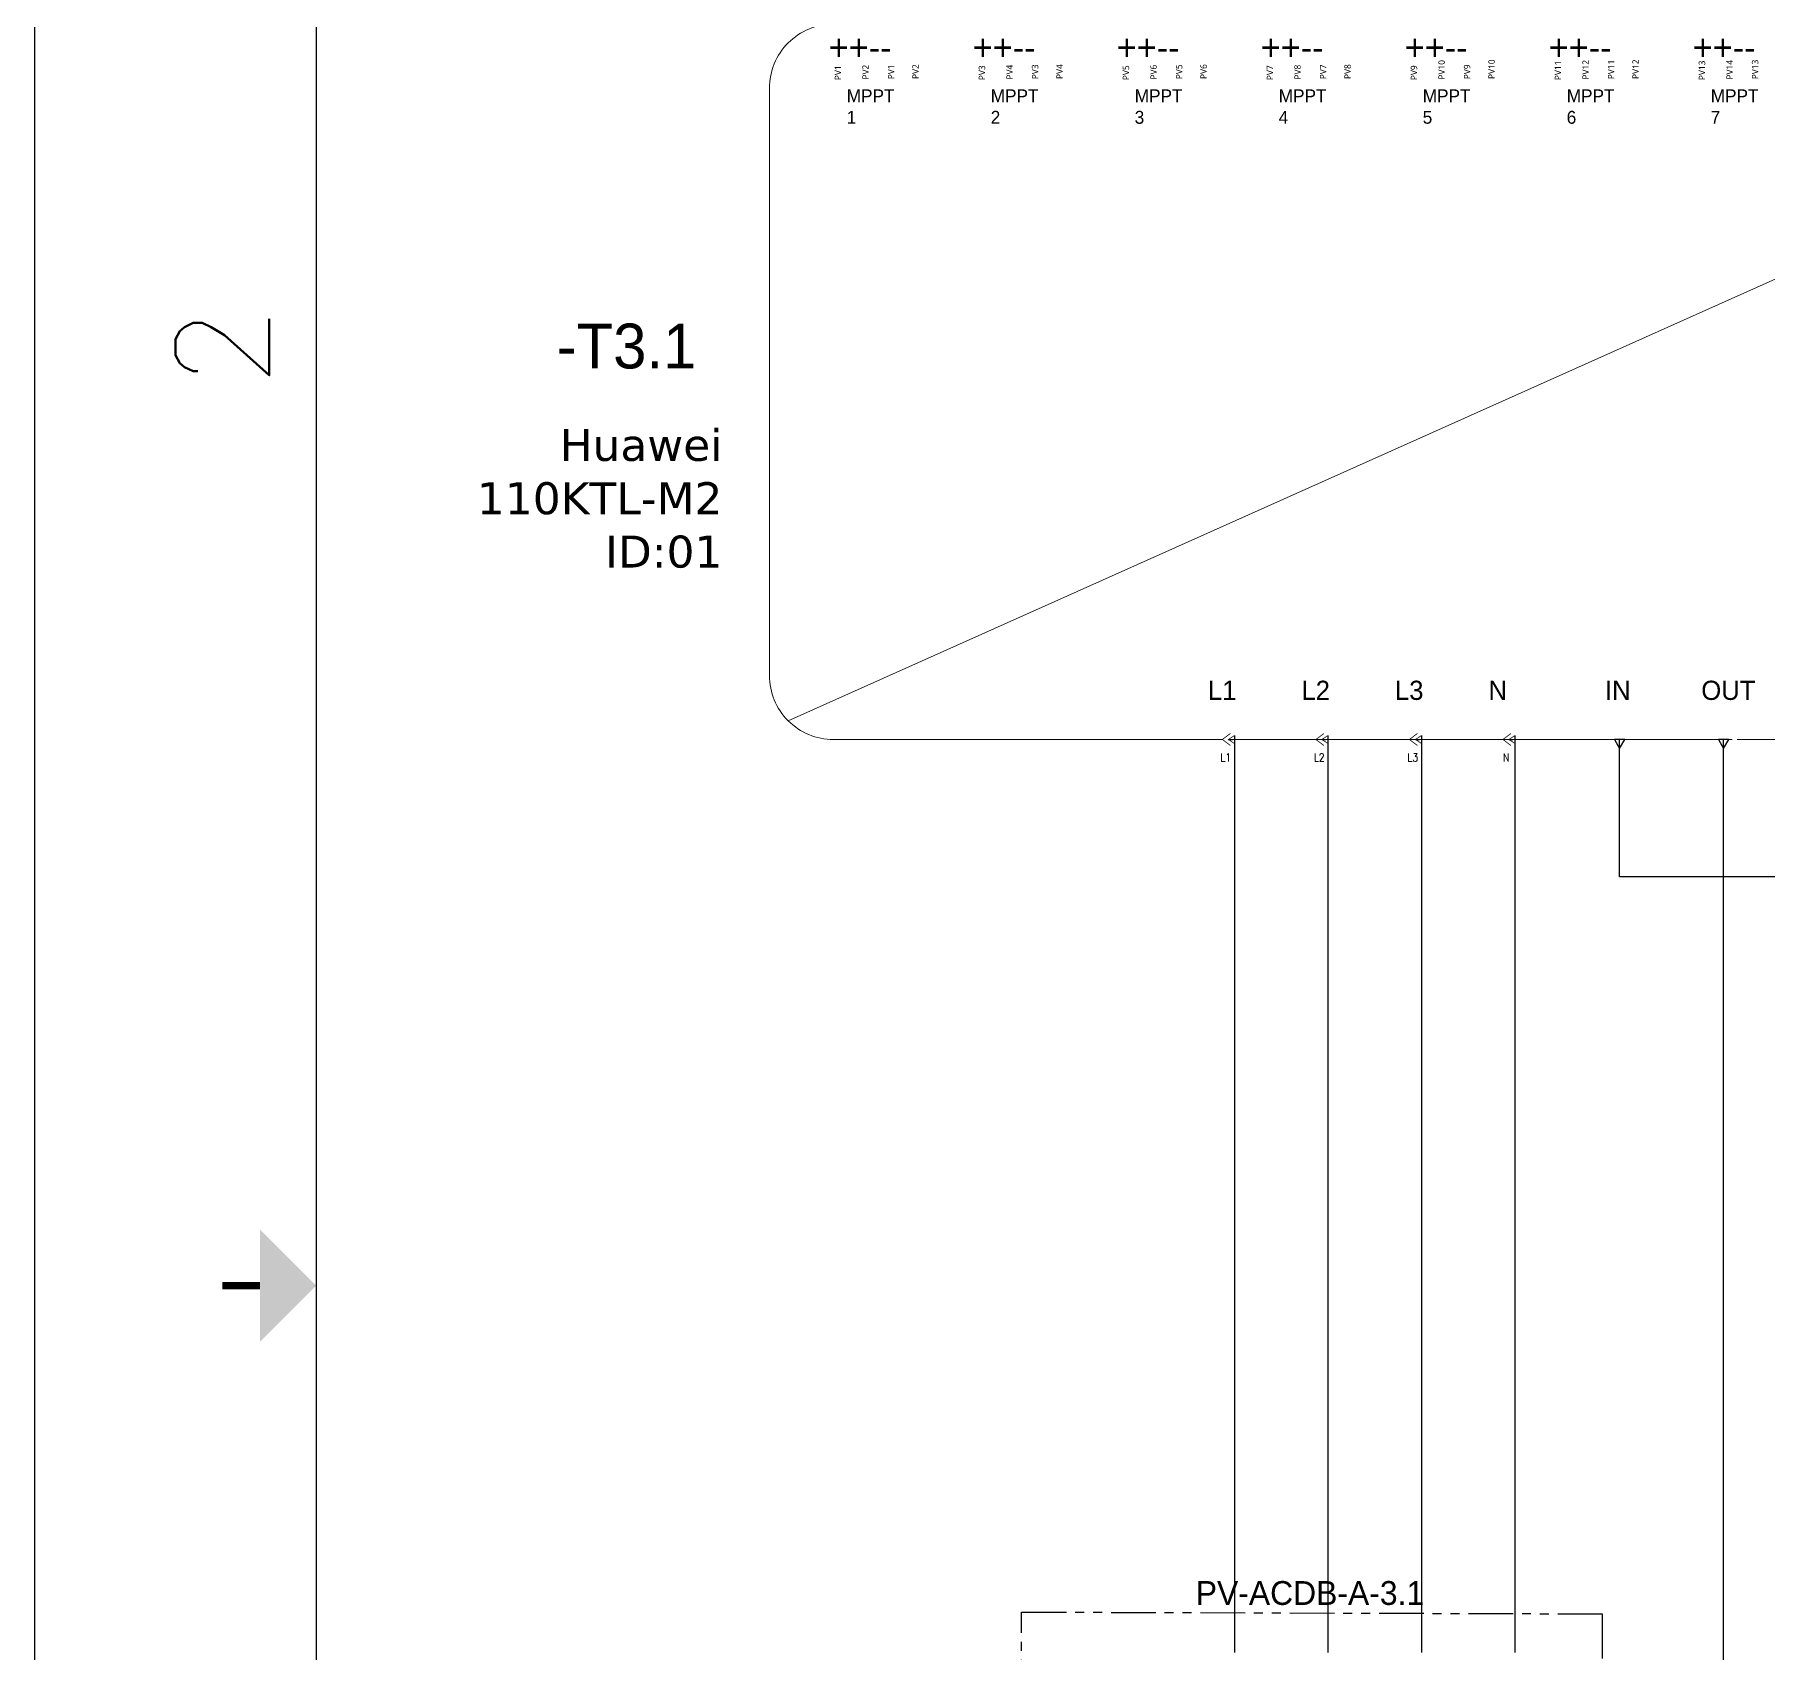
# Model space of a CAD drawing. Header units: inches. Extents: x -25 to 1235, y -506 to 1148.
# Drawn here: x -25 to 338.6, y 243.8 to 583.2 of the extents above; entities that cross this region are included whole.
import ezdxf
from ezdxf.enums import TextEntityAlignment as Align

# ---------------------------------------------------------------- set-up
doc = ezdxf.new("R2010")
doc.units = ezdxf.units.IN
doc.header["$MEASUREMENT"] = 0
doc.linetypes.add('HIDDEN2', pattern=[0.1875, 0.125, -0.0625])
doc.linetypes.add('PHANTOM2', pattern=[1.25, 0.625, -0.125, 0.125, -0.125, 0.125, -0.125])
for name, color, linetype in [('DESC', 1, 'Continuous'), ('LOCBOX', 92, 'HIDDEN2'), ('RED_12AWG', 1, 'Continuous'), ('SYMS', 7, 'Continuous'), ('Title Block', 7, 'Continuous'), ('Viewport', 7, 'Continuous'), ('WHT_12AWG', 7, 'Continuous')]:
    doc.layers.add(name, color=color, linetype=linetype)
doc.styles.add('Roman', font='romans')
doc.styles.add('WD', font='romans.shx')

# ---------------------------------------------------------------- blocks, each defined once
blk = doc.blocks.new('ANSI_border_C')
at = {"layer": 'Title Block'}
for p, q in [((21, 16), (0, 16)), ((20.5, 15.25), (0.5, 15.25))]:
    blk.add_line(p, q, dxfattribs=at)
at = {"layer": 'Title Block', "const_width": 0.02}
blk.add_lwpolyline([(10.5, 15.5), (10.5, 15.4)], dxfattribs=at)
at = {"layer": 'Title Block'}
blk.add_solid([(10.35, 15.4), (10.65, 15.4), (10.5, 15.25)], dxfattribs=at)
at = {"layer": 'Title Block', "style": 'Roman'}
blk.add_text('2', height=0.25, dxfattribs=at).set_placement((13, 15.5), align=Align.MIDDLE_CENTER)
blk = doc.blocks.new('JIC_border_C')
at = {"xscale": 78.77001811510775, "yscale": 78.77001811510775, "zscale": 78.77001811510775, "rotation": 90}
blk.add_blockref('ANSI_border_C', (1235.32, -506.34), dxfattribs=at)
blk = doc.blocks.new('VT0_05')
blk.add_lwpolyline([(0.081, -0.063), (0, 0.078), (-0.081, -0.063)], close=True)
at = {"style": 'WD', "flags": 1}
for tag, p in [('X4TERM01', (-0.045, 0)), ('X2TERM01', (0, 0.078)), ('X1TERM01', (0.045, 0)), ('X8TERM01', (0, -0.063))]:
    blk.add_attdef(tag, p, '', height=0.01, dxfattribs=at)
blk = doc.blocks.new('HC01PJ_1-')
blk.add_line((0.031, 0), (0.094, 0))
for points in [[(0.062, -0.094, 0.0125, 0.0125, 0), (-0.063, 0, 0.0125, 0.0125, 0), (0.062, 0.094, 0, 0, 0)], [(0.125, 0.062, 0.0125, 0.0125, 0), (0.031, 0, 0.0125, 0.0125, 0), (0.125, -0.063, 0, 0, 0)]]:
    blk.add_lwpolyline(points, format="xyseb")
at = {"style": 'WD', "width": 0.85}
for tag, p in [('INST', (-0.012, 0.467)), ('LOC', (-0.012, 0.295)), ('TAG1', (-0.01, 0.125)), ('DESC1', (-0.01, -0.344)), ('DESC2', (-0.01, -0.516)), ('DESC3', (-0.01, -0.687))]:
    blk.add_attdef(tag, text='', height=0.125, dxfattribs=at).set_placement(p, align=Align.CENTER)
at = {"style": 'WD', "flags": 9}
blk.add_attdef('WDTYPE', text='', height=0.01, dxfattribs=at).set_placement((-0.221, 0.075), align=Align.RIGHT)
at = {"style": 'WD'}
for tag, p, flags in [('X4TERMDESC01', (-0.094, 0.031), 1), ('X1TERMDESC02', (0.125, 0.031), 1), ('FAMILY', (0.206, 0.131), 9)]:
    blk.add_attdef(tag, p, '', height=0.01, dxfattribs=dict(at, flags=flags))
at = {"color": 7, "style": 'WD', "flags": 1}
for tag, p in [('X4TERM01', (-0.063, 0)), ('X1TERM02', (0.094, 0))]:
    blk.add_attdef(tag, p, '', height=0.0125, dxfattribs=at)
at = {"style": 'WD'}
for tag, p in [('X2LINK', (0, 0.094)), ('X8LINK', (0, -0.094))]:
    blk.add_attdef(tag, p, '', height=0.01, dxfattribs=at)
at = {"linetype": 'Continuous', "style": 'WD', "flags": 9}
for tag, p in [('ASSYCODE', (0.219, 0.062)), ('MFG', (0.228, 0.089)), ('CAT', (0.23, 0.108))]:
    blk.add_attdef(tag, text='', height=0.01, dxfattribs=at).set_placement(p, align=Align.CENTER)
at = {"linetype": 'Continuous', "style": 'WD', "flags": 8}
blk.add_attdef('TERM01', text='', height=0.125, dxfattribs=at).set_placement((-0.104, -0.031), align=Align.TOP_RIGHT)
blk.add_attdef('TERM02', text='', height=0.125, dxfattribs=at).set_placement((0.146, -0.031), align=Align.TOP_LEFT)

msp = doc.modelspace()

# ---------------------------------------------------------------- linework, layer by layer
at = {"color": 5, "lineweight": 9}
msp.add_line((451.09, 581.5), (133.13, 439.28), dxfattribs=at)
for points in [[(224.26, 435.34), (142.63, 435.34, -0.414214), (129.2, 448.77), (129.2, 572, -0.414214), (142.63, 585.44), (142.7, 585.44)], [(144.8, 585.44), (441.59, 585.44, -0.414214), (455.02, 572), (455.02, 448.77, -0.414214), (441.59, 435.34), (332.29, 435.34)]]:
    msp.add_lwpolyline(points, format="xyb", dxfattribs=at)
msp.add_lwpolyline([(331.2, 435.34), (226.35, 435.34)], dxfattribs=at)
at = {"layer": 'LOCBOX', "color": 6, "linetype": 'PHANTOM2', "ltscale": 15}
msp.add_lwpolyline([(182.13, 252.24), (303.93, 251.86), (303.93, 153.74), (182.13, 154.11)], close=True, dxfattribs=at)
at = {"layer": 'RED_12AWG'}
for p, q in [((226.77, 436.18), (226.77, 243.79)), ((246.4, 436.18), (246.4, 243.79)), ((266.03, 436.18), (266.03, 243.79)), ((285.65, 436.18), (285.65, 243.79))]:
    msp.add_line(p, q, dxfattribs=at)
at = {"layer": 'WHT_12AWG'}
for p, q in [((307.61, 406.55), (307.61, 435.34)), ((329.42, 119), (329.42, 435.34)), ((325.52, 406.55), (307.61, 406.55)), ((356.46, 406.55), (325.52, 406.55))]:
    msp.add_line(p, q, dxfattribs=at)

# ---------------------------------------------------------------- block references
at = {"layer": 'SYMS', "color": 5, "lineweight": 9}
ref = msp.add_blockref('HC01PJ_1-', (225.1, 435.34), dxfattribs=dict(at, xscale=13.43108688204268, yscale=13.43108688204268, zscale=13.43108688204268))
ref.add_attrib('DESC1', 'L1', dxfattribs={"layer": 'DESC', "height": 1.679, "style": 'WD', "width": 0.85}).set_placement((224.96, 430.73), align=Align.CENTER)
ref = msp.add_blockref('HC01PJ_1-', (244.72, 435.34), dxfattribs=dict(at, xscale=13.43108688204268, yscale=13.43108688204268, zscale=13.43108688204268))
ref.add_attrib('DESC1', 'L2', dxfattribs={"layer": 'DESC', "height": 1.679, "style": 'WD', "width": 0.85}).set_placement((244.58, 430.73), align=Align.CENTER)
ref = msp.add_blockref('HC01PJ_1-', (264.35, 435.34), dxfattribs=dict(at, xscale=13.43108688204268, yscale=13.43108688204268, zscale=13.43108688204268))
ref.add_attrib('DESC1', 'L3', dxfattribs={"layer": 'DESC', "height": 1.679, "style": 'WD', "width": 0.85}).set_placement((264.21, 430.73), align=Align.CENTER)
ref = msp.add_blockref('HC01PJ_1-', (283.97, 435.34), dxfattribs=dict(at, xscale=13.43108688204268, yscale=13.43108688204268, zscale=13.43108688204268))
ref.add_attrib('DESC1', 'N', dxfattribs={"layer": 'DESC', "height": 1.68, "style": 'WD', "width": 0.85}).set_placement((283.83, 430.73), align=Align.CENTER)
at = {"layer": 'SYMS', "color": 5, "lineweight": 9, "xscale": 13.43108688204268, "yscale": 13.43108688204268, "zscale": 13.43108688204268, "rotation": 180}
for p in [(307.61, 434.5), (329.42, 434.5)]:
    msp.add_blockref('VT0_05', p, dxfattribs=at)
at = {"layer": 'Viewport'}
msp.add_blockref('JIC_border_C', (0, 0), dxfattribs=at)

# ---------------------------------------------------------------- texts
at = {"color": 5, "lineweight": 9, "attachment_point": 1}
for s, width, insert, char_height in [('++--', 0.946, (141.65, 583.25), 5.372), ('++--', 0.946, (171.87, 583.25), 5.372), ('++--', 0.946, (202.09, 583.25), 5.372), ('++--', 0.946, (232.31, 583.25), 5.372), ('++--', 0.946, (262.53, 583.25), 5.372), ('++--', 0.946, (292.75, 583.25), 5.372), ('++--', 0.946, (322.97, 583.25), 5.372), ('MPPT 1', 1.3586, (145.41, 571.75), 2.702), ('MPPT 2', 1.3586, (175.63, 571.75), 2.702), ('MPPT 3', 1.3586, (205.85, 571.75), 2.702), ('MPPT 4', 1.3586, (236.07, 571.75), 2.702), ('MPPT 5', 1.3586, (266.29, 571.75), 2.702), ('MPPT 6', 1.3586, (296.51, 571.75), 2.702), ('MPPT 7', 1.3586, (326.73, 571.75), 2.702), ('L1', 4.2552, (221.21, 447.67), 4.029), ('L2', 4.2552, (240.84, 447.67), 4.029), ('L3', 4.2552, (260.46, 447.67), 4.029), ('N', 4.2552, (280.09, 447.67), 4.03), ('IN', 4.2552, (304.53, 447.67), 4.029), ('OUT', 4.2552, (324.75, 447.67), 4.029)]:
    msp.add_mtext_dynamic_manual_height_columns(s, width=width, gutter_width=0.325, heights=[0], dxfattribs=dict(at, insert=insert, char_height=char_height))
at = {"color": 5, "lineweight": 9, "char_height": 1.3431, "attachment_point": 1, "rotation": 90}
for s, insert in [('{\\fYu Gothic Medium|b0|i0|c0|p34;PV1}', (142.9, 573.69)), ('{\\fYu Gothic Medium|b0|i0|c0|p34;PV2}', (148.7, 573.81)), ('{\\fYu Gothic Medium|b0|i0|c0|p34;PV1}', (154.05, 573.88)), ('{\\fYu Gothic Medium|b0|i0|c0|p34;PV2}', (159.19, 573.93)), ('{\\fYu Gothic Medium|b0|i0|c0|p34;PV3}', (173.12, 573.69)), ('{\\fYu Gothic Medium|b0|i0|c0|p34;PV4}', (178.92, 573.81)), ('{\\fYu Gothic Medium|b0|i0|c0|p34;PV3}', (184.27, 573.88)), ('{\\fYu Gothic Medium|b0|i0|c0|p34;PV4}', (189.41, 573.93)), ('{\\fYu Gothic Medium|b0|i0|c0|p34;PV5}', (203.34, 573.69)), ('{\\fYu Gothic Medium|b0|i0|c0|p34;PV6}', (209.14, 573.81)), ('{\\fYu Gothic Medium|b0|i0|c0|p34;PV5}', (214.49, 573.88)), ('{\\fYu Gothic Medium|b0|i0|c0|p34;PV6}', (219.63, 573.93)), ('{\\fYu Gothic Medium|b0|i0|c0|p34;PV7}', (233.56, 573.69)), ('{\\fYu Gothic Medium|b0|i0|c0|p34;PV8}', (239.36, 573.81)), ('{\\fYu Gothic Medium|b0|i0|c0|p34;PV7}', (244.71, 573.88)), ('{\\fYu Gothic Medium|b0|i0|c0|p34;PV8}', (249.85, 573.93)), ('{\\fYu Gothic Medium|b0|i0|c0|p34;PV9}', (263.78, 573.69)), ('{\\fYu Gothic Medium|b0|i0|c0|p34;PV10}', (269.58, 573.81)), ('{\\fYu Gothic Medium|b0|i0|c0|p34;PV9}', (274.93, 573.88)), ('{\\fYu Gothic Medium|b0|i0|c0|p34;PV10}', (280.07, 573.93)), ('{\\fYu Gothic Medium|b0|i0|c0|p34;PV11}', (294, 573.69)), ('{\\fYu Gothic Medium|b0|i0|c0|p34;PV12}', (299.8, 573.81)), ('{\\fYu Gothic Medium|b0|i0|c0|p34;PV11}', (305.15, 573.88)), ('{\\fYu Gothic Medium|b0|i0|c0|p34;PV12}', (310.29, 573.93)), ('{\\fYu Gothic Medium|b0|i0|c0|p34;PV13}', (324.22, 573.69)), ('{\\fYu Gothic Medium|b0|i0|c0|p34;PV14}', (330.02, 573.81)), ('{\\fYu Gothic Medium|b0|i0|c0|p34;PV13}', (335.37, 573.88))]:
    msp.add_mtext_dynamic_manual_height_columns(s, width=0.3802, gutter_width=0.325, heights=[0], dxfattribs=dict(at, insert=insert))
at = {"insert": (109.67, 500.52), "char_height": 6.7155, "attachment_point": 1}
msp.add_mtext_dynamic_manual_height_columns('\\pxqr;{\\fVerdana|b0|i0|c0|p34;Huawei 110KTL-M2\\PID:01}', width=9.6595, gutter_width=3, heights=[0], dxfattribs=at)
msp.add_attdef('-T3.1', text='Huawei 110KTL-M2', height=9.4018).set_placement((84.53, 522.6), align=Align.TOP_LEFT)
at = {"layer": 'LOCBOX', "color": 6}
msp.add_text('PV-ACDB-A-3.1', height=5, dxfattribs=at).set_placement((242.63, 252.24), align=Align.BOTTOM_CENTER)

doc.saveas('drawing.dxf')
